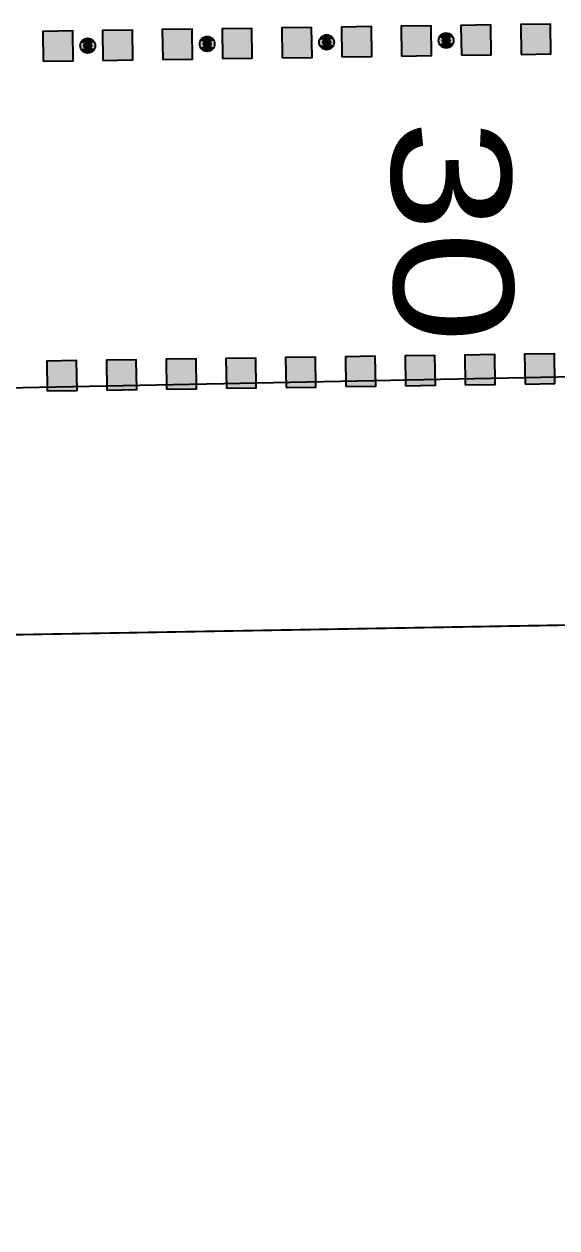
# Model space of a CAD drawing. Header units: metres. Extents: x 668617 to 675126, y 2286318 to 2293677.
# Drawn here: x 669430.46 to 669437.59, y 2287198.07 to 2287214.19 of the extents above; entities that cross this region are included whole.
import ezdxf
from ezdxf.enums import TextEntityAlignment as Align

# ---------------------------------------------------------------- set-up
doc = ezdxf.new("R2010")
doc.units = ezdxf.units.M
doc.header["$MEASUREMENT"] = 0
for name, color, linetype in [('DMTG-B-CuadrosVerdes', 94, 'Continuous'), ('DMTG-M-VIALETON', 92, 'Continuous'), ('DMTG-PB-BANQUETAS', 251, 'Continuous'), ('DMTG-PB-LOTIFICACION', 253, 'Continuous'), ('DMTG-PB-MANZANAS', 251, 'Continuous'), ('DMTG-SH-LEYENDA VELOCIDAD', 252, 'Continuous')]:
    doc.layers.add(name, color=color, linetype=linetype)
doc.styles.add('Arial', font='arial.ttf')

# ---------------------------------------------------------------- blocks, each defined once
blk = doc.blocks.new('*U135')
h = blk.add_hatch(color=256)
h.dxf.hatch_style = 1
h.paths.add_polyline_path([(9.611, 4.417), (10.011, 4.417), (10.011, 4.817), (9.611, 4.817)])
h = blk.add_hatch(color=256)
h.dxf.hatch_style = 1
h.paths.add_polyline_path([(9.611, 4.417), (10.011, 4.417), (10.011, 4.817), (9.611, 4.817)])
h = blk.add_hatch(color=256)
h.dxf.hatch_style = 1
h.paths.add_polyline_path([(10.411, 4.417), (10.811, 4.417), (10.811, 4.817), (10.411, 4.817)])
h = blk.add_hatch(color=256)
h.dxf.hatch_style = 1
h.paths.add_polyline_path([(10.411, 4.417), (10.811, 4.417), (10.811, 4.817), (10.411, 4.817)])
h = blk.add_hatch(color=256)
h.dxf.hatch_style = 1
h.paths.add_polyline_path([(11.211, 4.417), (11.611, 4.417), (11.611, 4.817), (11.211, 4.817)])
h = blk.add_hatch(color=256)
h.dxf.hatch_style = 1
h.paths.add_polyline_path([(11.211, 4.417), (11.611, 4.417), (11.611, 4.817), (11.211, 4.817)])
h = blk.add_hatch(color=256)
h.dxf.hatch_style = 1
h.paths.add_polyline_path([(12.011, 4.417), (12.411, 4.417), (12.411, 4.817), (12.011, 4.817)])
h = blk.add_hatch(color=256)
h.dxf.hatch_style = 1
h.paths.add_polyline_path([(12.011, 4.417), (12.411, 4.417), (12.411, 4.817), (12.011, 4.817)])
h = blk.add_hatch(color=256)
h.dxf.hatch_style = 1
h.paths.add_polyline_path([(12.811, 4.417), (13.211, 4.417), (13.211, 4.817), (12.811, 4.817)])
h = blk.add_hatch(color=256)
h.dxf.hatch_style = 1
h.paths.add_polyline_path([(12.811, 4.417), (13.211, 4.417), (13.211, 4.817), (12.811, 4.817)])
h = blk.add_hatch(color=256)
h.dxf.hatch_style = 1
h.paths.add_polyline_path([(13.611, 4.417), (14.011, 4.417), (14.011, 4.817), (13.611, 4.817)])
h = blk.add_hatch(color=256)
h.dxf.hatch_style = 1
h.paths.add_polyline_path([(13.611, 4.417), (14.011, 4.417), (14.011, 4.817), (13.611, 4.817)])
h = blk.add_hatch(color=256)
h.dxf.hatch_style = 1
h.paths.add_polyline_path([(14.411, 4.417), (14.811, 4.417), (14.811, 4.817), (14.411, 4.817)])
h = blk.add_hatch(color=256)
h.dxf.hatch_style = 1
h.paths.add_polyline_path([(14.411, 4.417), (14.811, 4.417), (14.811, 4.817), (14.411, 4.817)])
h = blk.add_hatch(color=256)
h.dxf.hatch_style = 1
h.paths.add_polyline_path([(15.211, 4.417), (15.611, 4.417), (15.611, 4.817), (15.211, 4.817)])
h = blk.add_hatch(color=256)
h.dxf.hatch_style = 1
h.paths.add_polyline_path([(15.211, 4.417), (15.611, 4.417), (15.611, 4.817), (15.211, 4.817)])
h = blk.add_hatch(color=256)
h.dxf.hatch_style = 1
h.paths.add_polyline_path([(16.011, 4.417), (16.411, 4.417), (16.411, 4.817), (16.011, 4.817)])
h = blk.add_hatch(color=256)
h.dxf.hatch_style = 1
h.paths.add_polyline_path([(9.6, 0), (10, 0), (10, 0.4), (9.6, 0.4)])
h = blk.add_hatch(color=256)
h.dxf.hatch_style = 1
h.paths.add_polyline_path([(9.6, 0), (10, 0), (10, 0.4), (9.6, 0.4)])
h = blk.add_hatch(color=256)
h.dxf.hatch_style = 1
h.paths.add_polyline_path([(10.4, 0), (10.8, 0), (10.8, 0.4), (10.4, 0.4)])
h = blk.add_hatch(color=256)
h.dxf.hatch_style = 1
h.paths.add_polyline_path([(10.4, 0), (10.8, 0), (10.8, 0.4), (10.4, 0.4)])
h = blk.add_hatch(color=256)
h.dxf.hatch_style = 1
h.paths.add_polyline_path([(11.2, 0), (11.6, 0), (11.6, 0.4), (11.2, 0.4)])
h = blk.add_hatch(color=256)
h.dxf.hatch_style = 1
h.paths.add_polyline_path([(11.2, 0), (11.6, 0), (11.6, 0.4), (11.2, 0.4)])
h = blk.add_hatch(color=256)
h.dxf.hatch_style = 1
h.paths.add_polyline_path([(12, 0), (12.4, 0), (12.4, 0.4), (12, 0.4)])
h = blk.add_hatch(color=256)
h.dxf.hatch_style = 1
h.paths.add_polyline_path([(12, 0), (12.4, 0), (12.4, 0.4), (12, 0.4)])
h = blk.add_hatch(color=256)
h.dxf.hatch_style = 1
h.paths.add_polyline_path([(12.8, 0), (13.2, 0), (13.2, 0.4), (12.8, 0.4)])
h = blk.add_hatch(color=256)
h.dxf.hatch_style = 1
h.paths.add_polyline_path([(12.8, 0), (13.2, 0), (13.2, 0.4), (12.8, 0.4)])
h = blk.add_hatch(color=256)
h.dxf.hatch_style = 1
h.paths.add_polyline_path([(13.6, 0), (14, 0), (14, 0.4), (13.6, 0.4)])
h = blk.add_hatch(color=256)
h.dxf.hatch_style = 1
h.paths.add_polyline_path([(13.6, 0), (14, 0), (14, 0.4), (13.6, 0.4)])
h = blk.add_hatch(color=256)
h.dxf.hatch_style = 1
h.paths.add_polyline_path([(14.4, 0), (14.8, 0), (14.8, 0.4), (14.4, 0.4)])
h = blk.add_hatch(color=256)
h.dxf.hatch_style = 1
h.paths.add_polyline_path([(14.4, 0), (14.8, 0), (14.8, 0.4), (14.4, 0.4)])
h = blk.add_hatch(color=256)
h.dxf.hatch_style = 1
h.paths.add_polyline_path([(15.2, 0), (15.6, 0), (15.6, 0.4), (15.2, 0.4)])
h = blk.add_hatch(color=256)
h.dxf.hatch_style = 1
h.paths.add_polyline_path([(15.2, 0), (15.6, 0), (15.6, 0.4), (15.2, 0.4)])
h = blk.add_hatch(color=256)
h.dxf.hatch_style = 1
h.paths.add_polyline_path([(16, 0), (16.4, 0), (16.4, 0.4), (16, 0.4)])
for points in [[(9.611, 4.417), (10.011, 4.417), (10.011, 4.817), (9.611, 4.817)], [(9.611, 4.417), (10.011, 4.417), (10.011, 4.817), (9.611, 4.817)], [(10.411, 4.417), (10.811, 4.417), (10.811, 4.817), (10.411, 4.817)], [(10.411, 4.417), (10.811, 4.417), (10.811, 4.817), (10.411, 4.817)], [(11.211, 4.417), (11.611, 4.417), (11.611, 4.817), (11.211, 4.817)], [(11.211, 4.417), (11.611, 4.417), (11.611, 4.817), (11.211, 4.817)], [(12.011, 4.417), (12.411, 4.417), (12.411, 4.817), (12.011, 4.817)], [(12.011, 4.417), (12.411, 4.417), (12.411, 4.817), (12.011, 4.817)], [(12.811, 4.417), (13.211, 4.417), (13.211, 4.817), (12.811, 4.817)], [(12.811, 4.417), (13.211, 4.417), (13.211, 4.817), (12.811, 4.817)], [(13.611, 4.417), (14.011, 4.417), (14.011, 4.817), (13.611, 4.817)], [(13.611, 4.417), (14.011, 4.417), (14.011, 4.817), (13.611, 4.817)], [(14.411, 4.417), (14.811, 4.417), (14.811, 4.817), (14.411, 4.817)], [(14.411, 4.417), (14.811, 4.417), (14.811, 4.817), (14.411, 4.817)], [(15.211, 4.417), (15.611, 4.417), (15.611, 4.817), (15.211, 4.817)], [(15.211, 4.417), (15.611, 4.417), (15.611, 4.817), (15.211, 4.817)], [(16.011, 4.417), (16.411, 4.417), (16.411, 4.817), (16.011, 4.817)], [(9.6, 0), (10, 0), (10, 0.4), (9.6, 0.4)], [(9.6, 0), (10, 0), (10, 0.4), (9.6, 0.4)], [(10.4, 0), (10.8, 0), (10.8, 0.4), (10.4, 0.4)], [(10.4, 0), (10.8, 0), (10.8, 0.4), (10.4, 0.4)], [(11.2, 0), (11.6, 0), (11.6, 0.4), (11.2, 0.4)], [(11.2, 0), (11.6, 0), (11.6, 0.4), (11.2, 0.4)], [(12, 0), (12.4, 0), (12.4, 0.4), (12, 0.4)], [(12, 0), (12.4, 0), (12.4, 0.4), (12, 0.4)], [(12.8, 0), (13.2, 0), (13.2, 0.4), (12.8, 0.4)], [(12.8, 0), (13.2, 0), (13.2, 0.4), (12.8, 0.4)], [(13.6, 0), (14, 0), (14, 0.4), (13.6, 0.4)], [(13.6, 0), (14, 0), (14, 0.4), (13.6, 0.4)], [(14.4, 0), (14.8, 0), (14.8, 0.4), (14.4, 0.4)], [(14.4, 0), (14.8, 0), (14.8, 0.4), (14.4, 0.4)], [(15.2, 0), (15.6, 0), (15.6, 0.4), (15.2, 0.4)], [(15.2, 0), (15.6, 0), (15.6, 0.4), (15.2, 0.4)], [(16, 0), (16.4, 0), (16.4, 0.4), (16, 0.4)]]:
    blk.add_lwpolyline(points, close=True)
blk = doc.blocks.new('*U89')
at = {"true_color": 0x58ba48}
h = blk.add_hatch(color=85, dxfattribs=at)
h.dxf.hatch_style = 1
h.paths.add_polyline_path([(22.992, 11.001, 1), (23.092, 11.001, 1)], flags=0)
h.paths.add_polyline_path([(22.991, 11.069), (22.98, 11.08, 0.062746), (22.963, 11.062), (22.973, 11.052, 0.413879), (22.991, 11.052, 0.414549)], flags=17)
h.paths.add_polyline_path([(22.988, 11.06, -1), (22.976, 11.06, -1)], flags=16)
h.paths.add_polyline_path([(22.992, 11.001, 1), (23.092, 11.001, 1)], flags=16)
h.paths.add_polyline_path([(23.103, 11.08), (23.092, 11.069, 0.413879), (23.092, 11.052, 0.414549), (23.11, 11.052), (23.121, 11.062, 0.062746)], flags=17)
h.paths.add_polyline_path([(23.107, 11.06, -1), (23.095, 11.06, -1)], flags=16)
h.paths.add_polyline_path([(23.121, 10.94), (23.11, 10.95, 0.413879), (23.092, 10.95, 0.414549), (23.092, 10.933), (23.103, 10.922, 0.062746)], flags=17)
h.paths.add_polyline_path([(23.095, 10.942, -1), (23.107, 10.942, -1)], flags=16)
h.paths.add_polyline_path([(22.991, 10.95, 0.414549), (22.973, 10.95), (22.963, 10.94, 0.062746), (22.98, 10.922), (22.991, 10.933, 0.413879)], flags=17)
h.paths.add_polyline_path([(22.976, 10.942, -1), (22.988, 10.942, -1)], flags=16)
h.paths.add_polyline_path([(23.121, 11.062), (23.11, 11.052, -0.414549), (23.092, 11.052, -0.413879), (23.092, 11.069), (23.103, 11.08, 0.342564), (22.98, 11.08), (22.991, 11.069, -0.414549), (22.991, 11.052, -0.413879), (22.973, 11.052), (22.963, 11.062, 0.166532), (22.942, 11.001, 0.166532), (22.963, 10.94), (22.973, 10.95, -0.414549), (22.991, 10.95, -0.413879), (22.991, 10.933), (22.98, 10.922, 0.342564), (23.103, 10.922), (23.092, 10.933, -0.414549), (23.092, 10.95, -0.413879), (23.11, 10.95), (23.121, 10.94, 0.166532), (23.142, 11.001, 0.166532)])
h.paths.add_polyline_path([(23.092, 11.001, -1), (22.992, 11.001, -1)], flags=0)
h.paths.add_polyline_path([(23.071, 11.056, 0.245947), (23.013, 11.056), (23.001, 11.078, -0.245947), (23.082, 11.078)], flags=16)
h.paths.add_polyline_path([(23.071, 10.946), (23.082, 10.923, -0.245947), (23.001, 10.923), (23.013, 10.946, 0.245947)], flags=16)
h = blk.add_hatch(color=85, dxfattribs=at)
h.dxf.hatch_style = 1
h.paths.add_polyline_path([(22.992, 11.001, 1), (23.092, 11.001, 1)])
at = {"true_color": 0xc7c8ca}
h = blk.add_hatch(color=9, dxfattribs=at)
h.dxf.hatch_style = 1
h.paths.add_polyline_path([(23.082, 11.078, 0.245947), (23.001, 11.078), (23.013, 11.056, -0.245947), (23.071, 11.056)])
h.paths.add_polyline_path([(23.082, 10.923), (23.071, 10.946, -0.245947), (23.013, 10.946), (23.001, 10.923, 0.245947)])
at = {"true_color": 0x58ba48}
h = blk.add_hatch(color=85, dxfattribs=at)
h.dxf.hatch_style = 1
h.paths.add_polyline_path([(24.592, 11.001, 1), (24.692, 11.001, 1)], flags=0)
h.paths.add_polyline_path([(24.591, 11.069), (24.58, 11.08, 0.062746), (24.563, 11.062), (24.573, 11.052, 0.413879), (24.591, 11.052, 0.414549)], flags=17)
h.paths.add_polyline_path([(24.588, 11.06, -1), (24.576, 11.06, -1)], flags=16)
h.paths.add_polyline_path([(24.592, 11.001, 1), (24.692, 11.001, 1)], flags=16)
h.paths.add_polyline_path([(24.703, 11.08), (24.692, 11.069, 0.413879), (24.692, 11.052, 0.414549), (24.71, 11.052), (24.721, 11.062, 0.062746)], flags=17)
h.paths.add_polyline_path([(24.707, 11.06, -1), (24.695, 11.06, -1)], flags=16)
h.paths.add_polyline_path([(24.721, 10.94), (24.71, 10.95, 0.413879), (24.692, 10.95, 0.414549), (24.692, 10.933), (24.703, 10.922, 0.062746)], flags=17)
h.paths.add_polyline_path([(24.695, 10.942, -1), (24.707, 10.942, -1)], flags=16)
h.paths.add_polyline_path([(24.591, 10.95, 0.414549), (24.573, 10.95), (24.563, 10.94, 0.062746), (24.58, 10.922), (24.591, 10.933, 0.413879)], flags=17)
h.paths.add_polyline_path([(24.576, 10.942, -1), (24.588, 10.942, -1)], flags=16)
h.paths.add_polyline_path([(24.721, 11.062), (24.71, 11.052, -0.414549), (24.692, 11.052, -0.413879), (24.692, 11.069), (24.703, 11.08, 0.342564), (24.58, 11.08), (24.591, 11.069, -0.414549), (24.591, 11.052, -0.413879), (24.573, 11.052), (24.563, 11.062, 0.166532), (24.542, 11.001, 0.166532), (24.563, 10.94), (24.573, 10.95, -0.414549), (24.591, 10.95, -0.413879), (24.591, 10.933), (24.58, 10.922, 0.342564), (24.703, 10.922), (24.692, 10.933, -0.414549), (24.692, 10.95, -0.413879), (24.71, 10.95), (24.721, 10.94, 0.166532), (24.742, 11.001, 0.166532)])
h.paths.add_polyline_path([(24.692, 11.001, -1), (24.592, 11.001, -1)], flags=0)
h.paths.add_polyline_path([(24.671, 11.056, 0.245947), (24.613, 11.056), (24.601, 11.078, -0.245947), (24.682, 11.078)], flags=16)
h.paths.add_polyline_path([(24.671, 10.946), (24.682, 10.923, -0.245947), (24.601, 10.923), (24.613, 10.946, 0.245947)], flags=16)
h = blk.add_hatch(color=85, dxfattribs=at)
h.dxf.hatch_style = 1
h.paths.add_polyline_path([(24.592, 11.001, 1), (24.692, 11.001, 1)])
at = {"true_color": 0xc7c8ca}
h = blk.add_hatch(color=9, dxfattribs=at)
h.dxf.hatch_style = 1
h.paths.add_polyline_path([(24.682, 11.078, 0.245947), (24.601, 11.078), (24.613, 11.056, -0.245947), (24.671, 11.056)])
h.paths.add_polyline_path([(24.682, 10.923), (24.671, 10.946, -0.245947), (24.613, 10.946), (24.601, 10.923, 0.245947)])
at = {"true_color": 0x58ba48}
h = blk.add_hatch(color=85, dxfattribs=at)
h.dxf.hatch_style = 1
h.paths.add_polyline_path([(26.192, 11.001, 1), (26.292, 11.001, 1)], flags=0)
h.paths.add_polyline_path([(26.191, 11.069), (26.18, 11.08, 0.062746), (26.163, 11.062), (26.173, 11.052, 0.413879), (26.191, 11.052, 0.414549)], flags=17)
h.paths.add_polyline_path([(26.188, 11.06, -1), (26.176, 11.06, -1)], flags=16)
h.paths.add_polyline_path([(26.192, 11.001, 1), (26.292, 11.001, 1)], flags=16)
h.paths.add_polyline_path([(26.303, 11.08), (26.292, 11.069, 0.413879), (26.292, 11.052, 0.414549), (26.31, 11.052), (26.321, 11.062, 0.062746)], flags=17)
h.paths.add_polyline_path([(26.307, 11.06, -1), (26.295, 11.06, -1)], flags=16)
h.paths.add_polyline_path([(26.321, 10.94), (26.31, 10.95, 0.413879), (26.292, 10.95, 0.414549), (26.292, 10.933), (26.303, 10.922, 0.062746)], flags=17)
h.paths.add_polyline_path([(26.295, 10.942, -1), (26.307, 10.942, -1)], flags=16)
h.paths.add_polyline_path([(26.191, 10.95, 0.414549), (26.173, 10.95), (26.163, 10.94, 0.062746), (26.18, 10.922), (26.191, 10.933, 0.413879)], flags=17)
h.paths.add_polyline_path([(26.176, 10.942, -1), (26.188, 10.942, -1)], flags=16)
h.paths.add_polyline_path([(26.321, 11.062), (26.31, 11.052, -0.414549), (26.292, 11.052, -0.413879), (26.292, 11.069), (26.303, 11.08, 0.342564), (26.18, 11.08), (26.191, 11.069, -0.414549), (26.191, 11.052, -0.413879), (26.173, 11.052), (26.163, 11.062, 0.166532), (26.142, 11.001, 0.166532), (26.163, 10.94), (26.173, 10.95, -0.414549), (26.191, 10.95, -0.413879), (26.191, 10.933), (26.18, 10.922, 0.342564), (26.303, 10.922), (26.292, 10.933, -0.414549), (26.292, 10.95, -0.413879), (26.31, 10.95), (26.321, 10.94, 0.166532), (26.342, 11.001, 0.166532)])
h.paths.add_polyline_path([(26.292, 11.001, -1), (26.192, 11.001, -1)], flags=0)
h.paths.add_polyline_path([(26.271, 11.056, 0.245947), (26.213, 11.056), (26.201, 11.078, -0.245947), (26.282, 11.078)], flags=16)
h.paths.add_polyline_path([(26.271, 10.946), (26.282, 10.923, -0.245947), (26.201, 10.923), (26.213, 10.946, 0.245947)], flags=16)
h = blk.add_hatch(color=85, dxfattribs=at)
h.dxf.hatch_style = 1
h.paths.add_polyline_path([(26.192, 11.001, 1), (26.292, 11.001, 1)])
at = {"true_color": 0xc7c8ca}
h = blk.add_hatch(color=9, dxfattribs=at)
h.dxf.hatch_style = 1
h.paths.add_polyline_path([(26.282, 11.078, 0.245947), (26.201, 11.078), (26.213, 11.056, -0.245947), (26.271, 11.056)])
h.paths.add_polyline_path([(26.282, 10.923), (26.271, 10.946, -0.245947), (26.213, 10.946), (26.201, 10.923, 0.245947)])
at = {"true_color": 0x58ba48}
h = blk.add_hatch(color=85, dxfattribs=at)
h.dxf.hatch_style = 1
h.paths.add_polyline_path([(27.792, 11.001, 1), (27.892, 11.001, 1)], flags=0)
h.paths.add_polyline_path([(27.791, 11.069), (27.78, 11.08, 0.062746), (27.763, 11.062), (27.773, 11.052, 0.413879), (27.791, 11.052, 0.414549)], flags=17)
h.paths.add_polyline_path([(27.788, 11.06, -1), (27.776, 11.06, -1)], flags=16)
h.paths.add_polyline_path([(27.792, 11.001, 1), (27.892, 11.001, 1)], flags=16)
h.paths.add_polyline_path([(27.903, 11.08), (27.892, 11.069, 0.413879), (27.892, 11.052, 0.414549), (27.91, 11.052), (27.921, 11.062, 0.062746)], flags=17)
h.paths.add_polyline_path([(27.907, 11.06, -1), (27.895, 11.06, -1)], flags=16)
h.paths.add_polyline_path([(27.921, 10.94), (27.91, 10.95, 0.413879), (27.892, 10.95, 0.414549), (27.892, 10.933), (27.903, 10.922, 0.062746)], flags=17)
h.paths.add_polyline_path([(27.895, 10.942, -1), (27.907, 10.942, -1)], flags=16)
h.paths.add_polyline_path([(27.791, 10.95, 0.414549), (27.773, 10.95), (27.763, 10.94, 0.062746), (27.78, 10.922), (27.791, 10.933, 0.413879)], flags=17)
h.paths.add_polyline_path([(27.776, 10.942, -1), (27.788, 10.942, -1)], flags=16)
h.paths.add_polyline_path([(27.921, 11.062), (27.91, 11.052, -0.414549), (27.892, 11.052, -0.413879), (27.892, 11.069), (27.903, 11.08, 0.342564), (27.78, 11.08), (27.791, 11.069, -0.414549), (27.791, 11.052, -0.413879), (27.773, 11.052), (27.763, 11.062, 0.166532), (27.742, 11.001, 0.166532), (27.763, 10.94), (27.773, 10.95, -0.414549), (27.791, 10.95, -0.413879), (27.791, 10.933), (27.78, 10.922, 0.342564), (27.903, 10.922), (27.892, 10.933, -0.414549), (27.892, 10.95, -0.413879), (27.91, 10.95), (27.921, 10.94, 0.166532), (27.942, 11.001, 0.166532)])
h.paths.add_polyline_path([(27.892, 11.001, -1), (27.792, 11.001, -1)], flags=0)
h.paths.add_polyline_path([(27.871, 11.056, 0.245947), (27.813, 11.056), (27.801, 11.078, -0.245947), (27.882, 11.078)], flags=16)
h.paths.add_polyline_path([(27.871, 10.946), (27.882, 10.923, -0.245947), (27.801, 10.923), (27.813, 10.946, 0.245947)], flags=16)
h = blk.add_hatch(color=85, dxfattribs=at)
h.dxf.hatch_style = 1
h.paths.add_polyline_path([(27.792, 11.001, 1), (27.892, 11.001, 1)])
at = {"true_color": 0xc7c8ca}
h = blk.add_hatch(color=9, dxfattribs=at)
h.dxf.hatch_style = 1
h.paths.add_polyline_path([(27.882, 11.078, 0.245947), (27.801, 11.078), (27.813, 11.056, -0.245947), (27.871, 11.056)])
h.paths.add_polyline_path([(27.882, 10.923), (27.871, 10.946, -0.245947), (27.813, 10.946), (27.801, 10.923, 0.245947)])
at = {"color": 18, "true_color": 0x000000}
for points in [[(22.991, 11.069), (22.98, 11.08, 0.062746), (22.963, 11.062), (22.973, 11.052, 0.413879), (22.991, 11.052, 0.414549)], [(23.082, 11.078), (23.071, 11.056, 0.245947), (23.013, 11.056), (23.001, 11.078, -0.245947)], [(23.092, 11.069), (23.103, 11.08, -0.062746), (23.121, 11.062), (23.11, 11.052, -0.413879), (23.092, 11.052, -0.414549)], [(24.591, 11.069), (24.58, 11.08, 0.062746), (24.563, 11.062), (24.573, 11.052, 0.413879), (24.591, 11.052, 0.414549)], [(24.682, 11.078), (24.671, 11.056, 0.245947), (24.613, 11.056), (24.601, 11.078, -0.245947)], [(24.692, 11.069), (24.703, 11.08, -0.062746), (24.721, 11.062), (24.71, 11.052, -0.413879), (24.692, 11.052, -0.414549)], [(26.191, 11.069), (26.18, 11.08, 0.062746), (26.163, 11.062), (26.173, 11.052, 0.413879), (26.191, 11.052, 0.414549)], [(26.282, 11.078), (26.271, 11.056, 0.245947), (26.213, 11.056), (26.201, 11.078, -0.245947)], [(26.292, 11.069), (26.303, 11.08, -0.062746), (26.321, 11.062), (26.31, 11.052, -0.413879), (26.292, 11.052, -0.414549)], [(27.791, 11.069), (27.78, 11.08, 0.062746), (27.763, 11.062), (27.773, 11.052, 0.413879), (27.791, 11.052, 0.414549)], [(27.882, 11.078), (27.871, 11.056, 0.245947), (27.813, 11.056), (27.801, 11.078, -0.245947)], [(27.892, 11.069), (27.903, 11.08, -0.062746), (27.921, 11.062), (27.91, 11.052, -0.413879), (27.892, 11.052, -0.414549)], [(22.991, 10.933), (22.98, 10.922, -0.062746), (22.963, 10.94), (22.973, 10.95, -0.413879), (22.991, 10.95, -0.414549)], [(23.082, 10.923), (23.071, 10.946, -0.245947), (23.013, 10.946), (23.001, 10.923, 0.245947)], [(23.092, 10.933), (23.103, 10.922, 0.062746), (23.121, 10.94), (23.11, 10.95, 0.413879), (23.092, 10.95, 0.414549)], [(24.591, 10.933), (24.58, 10.922, -0.062746), (24.563, 10.94), (24.573, 10.95, -0.413879), (24.591, 10.95, -0.414549)], [(24.682, 10.923), (24.671, 10.946, -0.245947), (24.613, 10.946), (24.601, 10.923, 0.245947)], [(24.692, 10.933), (24.703, 10.922, 0.062746), (24.721, 10.94), (24.71, 10.95, 0.413879), (24.692, 10.95, 0.414549)], [(26.191, 10.933), (26.18, 10.922, -0.062746), (26.163, 10.94), (26.173, 10.95, -0.413879), (26.191, 10.95, -0.414549)], [(26.282, 10.923), (26.271, 10.946, -0.245947), (26.213, 10.946), (26.201, 10.923, 0.245947)], [(26.292, 10.933), (26.303, 10.922, 0.062746), (26.321, 10.94), (26.31, 10.95, 0.413879), (26.292, 10.95, 0.414549)], [(27.791, 10.933), (27.78, 10.922, -0.062746), (27.763, 10.94), (27.773, 10.95, -0.413879), (27.791, 10.95, -0.414549)], [(27.882, 10.923), (27.871, 10.946, -0.245947), (27.813, 10.946), (27.801, 10.923, 0.245947)], [(27.892, 10.933), (27.903, 10.922, 0.062746), (27.921, 10.94), (27.91, 10.95, 0.413879), (27.892, 10.95, 0.414549)]]:
    blk.add_lwpolyline(points, format="xyb", close=True, dxfattribs=at)
for points in [[(23.042, 10.901), (23.042, 11.101)], [(24.642, 10.901), (24.642, 11.101)], [(26.242, 10.901), (26.242, 11.101)], [(27.842, 10.901), (27.842, 11.101)]]:
    blk.add_lwpolyline(points)
for centre, radius in [((23.042, 11.001), 0.1), ((22.982, 11.06), 0.00613), ((23.042, 11.001), 0.05), ((23.101, 11.06), 0.00613), ((24.642, 11.001), 0.1), ((24.582, 11.06), 0.00613), ((24.642, 11.001), 0.05), ((24.701, 11.06), 0.00613), ((26.242, 11.001), 0.1), ((26.182, 11.06), 0.00613), ((26.242, 11.001), 0.05), ((26.301, 11.06), 0.00613), ((27.842, 11.001), 0.1), ((27.782, 11.06), 0.00613), ((27.842, 11.001), 0.05), ((27.901, 11.06), 0.00613), ((22.982, 10.942), 0.00613), ((23.101, 10.942), 0.00613), ((24.582, 10.942), 0.00613), ((24.701, 10.942), 0.00613), ((26.182, 10.942), 0.00613), ((26.301, 10.942), 0.00613), ((27.782, 10.942), 0.00613), ((27.901, 10.942), 0.00613)]:
    blk.add_circle(centre, radius, dxfattribs=at)
blk = doc.blocks.new('*U204')
at = {"layer": 'DMTG-SH-LEYENDA VELOCIDAD', "style": 'Arial', "width": 0.593132}
blk.add_attdef('VEL', text='', height=1.6, dxfattribs=at).set_placement((-0.006, 0), (2.5, 0), align=Align.FIT)

msp = doc.modelspace()

# ---------------------------------------------------------------- linework, layer by layer
at = {"layer": 'DMTG-PB-BANQUETAS'}
msp.add_lwpolyline([(669409.81598, 2287100.74767), (669410.21351, 2287119.74874), (669411.99648, 2287204.97075, -0.36934623), (669415.88103, 2287209.03703), (669459.31358, 2287209.90392), (669501.30429, 2287211.3904, -0.41742895), (669505.41798, 2287207.2512), (669504.54149, 2287121.8142), (669502.38833, 2287119.76804), (669502.38833, 2287119.76804), (669495.17071, 2287119.71131), (669495.22994, 2287122.17994)], format="xyb", dxfattribs=at)
at = {"layer": 'DMTG-PB-LOTIFICACION'}
msp.add_line((669414.83018, 2287205.74528), (669445.79816, 2287206.28667), dxfattribs=at)
at = {"layer": 'DMTG-PB-MANZANAS'}
msp.add_lwpolyline([(669503.87242, 2287207.76308), (669503.52764, 2287182.96139), (669502.71128, 2287163.24775), (669502.98935, 2287142.48874), (669502.77304, 2287134.54776), (669502.71663, 2287121.9174), (669481.07852, 2287121.42559), (669470.79997, 2287121.06198), (669462.67064, 2287120.88749), (669453.16153, 2287120.65714), (669442.49247, 2287120.41188), (669413.43528, 2287119.68859), (669413.89211, 2287141.65072), (669414.32929, 2287168.24282), (669414.608, 2287187.40417), (669414.83018, 2287205.74528), (669445.79816, 2287206.28667), (669477.17495, 2287207.1098)], close=True, dxfattribs=at)

# ---------------------------------------------------------------- block references
at = {"layer": 'DMTG-B-CuadrosVerdes', "extrusion": (-3.57106e-06, -6.1232e-08, 1), "rotation": 0.8209575349539868}
msp.add_blockref('*U135', (669421.16592, 2287209.14331, -2.53065), dxfattribs=at)
at = {"layer": 'DMTG-M-VIALETON', "extrusion": (2.82695e-07, -2.03875e-08, 1), "rotation": 0.8251274010154513}
msp.add_blockref('*U89', (669408.42695, 2287202.57404, 0.14261), dxfattribs=at)
at = {"layer": 'DMTG-SH-LEYENDA VELOCIDAD'}
ref = msp.add_blockref('*U204', (669435.34358, 2287212.89179), dxfattribs=dict(at, rotation=271.1434421043975))
ref.add_attrib('VEL', '30', dxfattribs={"height": 1.6, "rotation": 271.143442, "style": 'Arial', "width": 1.206651}).set_placement((669435.36267, 2287212.90408), (669435.42253, 2287209.90468), align=Align.FIT)

doc.saveas('drawing.dxf')
